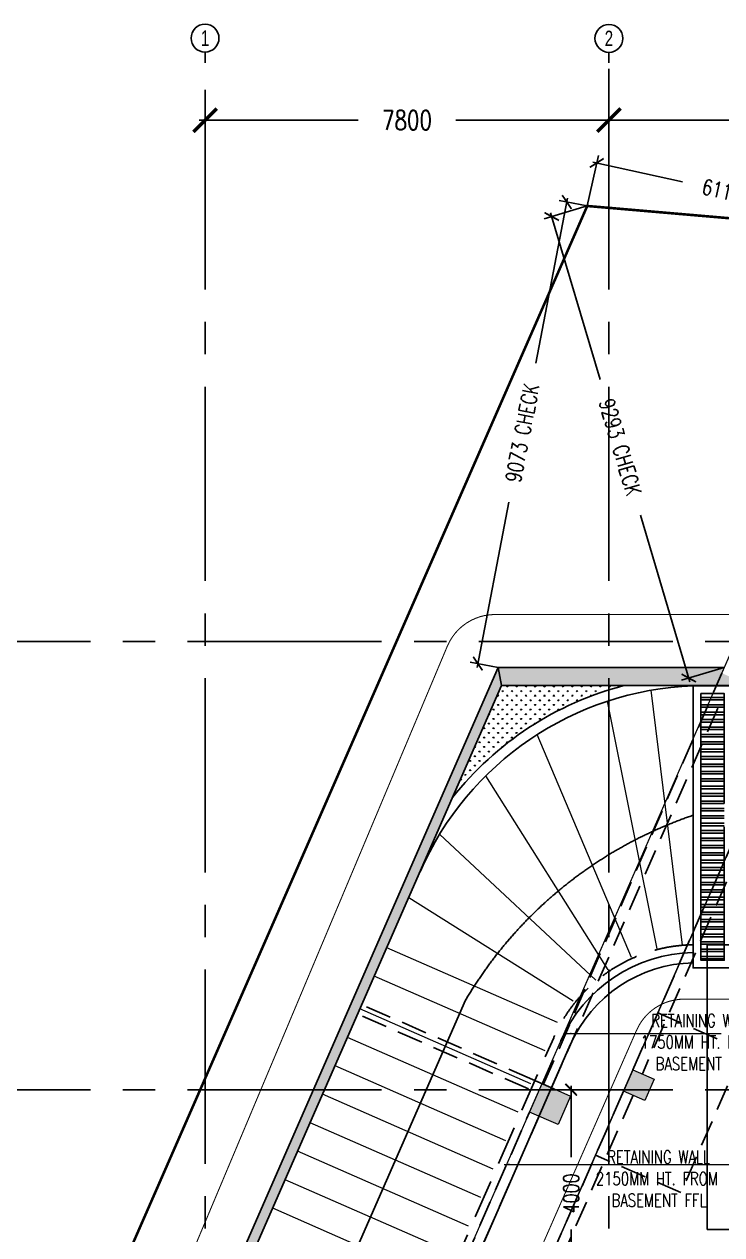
# Model space of a CAD drawing. Header units: millimetres. Extents: x -2076597 to 16308595, y -4402071 to 17875273.
# Drawn here: x -2061541 to -2048068, y -4012582 to -3989215 of the extents above; entities that cross this region are included whole.
import ezdxf
from ezdxf.enums import TextEntityAlignment as Align

# ---------------------------------------------------------------- set-up
doc = ezdxf.new("R2010")
doc.units = ezdxf.units.MM
for name, pattern in [('CENTER', [50.800000000000004, 31.75, -6.35, 6.35, -6.35]), ('CENTER2', [1.125, 0.75, -0.125, 0.125, -0.125]), ('CONTINULUS', [0]), ('DASHDOT', [1, 0.5, -0.25, 0, -0.25]), ('DASHED2', [0.375, 0.25, -0.125])]:
    doc.linetypes.add(name, pattern=pattern)
for name, color, linetype, lineweight in [('A- LIGHT LINE', 8, 'Continuous', 9), ('A-BOUNDARY LINES', 4, 'Continuous', 25), ('A-COL HATCH', 252, 'Continuous', 9), ('G-IMPT', 8, 'Continuous', 9), ('S-COLS', 7, 'Continuous', 9), ('TA 01 COMMENTS', 250, 'Continuous', 9)]:
    doc.layers.add(name, color=color, linetype=linetype, lineweight=lineweight)
for name, color, linetype in [('A- RETAINING WALL HATCH', 252, 'Continuous'), ('A-CAR', 251, 'Continuous'), ('A-DIMS', 4, 'Continuous'), ('A-GRIDTXT', 1, 'Continuous'), ('A-HIDDEN', 8, 'DASHED2'), ('A-PARAPET WALL', 4, 'Continuous'), ('A-PODIUM LYT ARCH', 85, 'Continuous'), ('a-ref', 5, 'Continuous'), ('A-RETAINING WALL', 7, 'Continuous'), ('A-SETBACK', 3, 'Continuous'), ('A-SITE BOUNDARY', 7, 'CENTER'), ('A-SLAB SINING', 252, 'Continuous'), ('A-TXTROOM', 3, 'Continuous'), ('A-WALL', 2, 'Continuous'), ('C-ROAD CL', 31, 'Continuous'), ('PL-RAMP DRAIN', 181, 'Continuous'), ('S-BEAM', 4, 'DASHED2'), ('S-GRID', 252, 'CENTER2'), ('S-MIS', 8, 'Continuous'), ('TABULAR', 7, 'Continuous')]:
    doc.layers.add(name, color=color, linetype=linetype)
doc.styles.add('ARIAL-GRID', font='arial.ttf', dxfattribs={"width": 0.7, "height": 15})
doc.styles.add('DIM 100', font='romans.shx', dxfattribs={"width": 0.8})
doc.styles.add('ROMANS', font='romans.shx', dxfattribs={"width": 0.75})
doc.dimstyles.new('1_100 MJR', dxfattribs={"dimscale": 100, "dimtxt": 1.75, "dimasz": 1, "dimexe": 1, "dimexo": 0, "dimgap": 0.09, "dimtad": 0, "dimdsep": 46, "dimtxsty": 'DIM 100', "dimblk": 'ARCHTICK', "dimcen": 0.09, "dimdle": 1, "dimclrd": 8, "dimclre": 8, "dimclrt": 256, "dimazin": 0, "dimtfac": 1, "dimtofl": 0, "dimtmove": 1, "dimatfit": 3, "dimfxl": 0, "dimtolj": 1, "dimtzin": 0, "dimlwd": -1, "dimlwe": -1, "dimarcsym": 0})
doc.dimstyles.new('DIMB-200', dxfattribs={"dimscale": 150, "dimtxt": 2.5, "dimasz": 3, "dimexe": 1.5, "dimexo": 0, "dimgap": 3, "dimtad": 0, "dimtoh": 1, "dimdec": 0, "dimzin": 0, "dimdsep": 46, "dimtxsty": 'ROMANS', "dimblk": 'ARCHTICK', "dimcen": 3, "dimdle": 0.75, "dimclrd": 8, "dimclre": 8, "dimclrt": 4, "dimazin": 0, "dimtfac": 1, "dimtdec": 0, "dimtix": 1, "dimtofl": 0, "dimtmove": 2, "dimatfit": 3, "dimldrblk": 'DOT', "dimfxl": 0, "dimtolj": 1, "dimtzin": 0, "dimarcsym": 0})
doc.dimstyles.new('DIMM-100', dxfattribs={"dimscale": 150, "dimtxt": 2, "dimasz": 1.5, "dimexe": 1, "dimexo": 0, "dimgap": 2, "dimtad": 0, "dimtoh": 1, "dimdec": 0, "dimzin": 0, "dimdsep": 46, "dimtxsty": 'ROMANS', "dimblk": 'ARCHTICK', "dimcen": 1.5, "dimdle": 0.5, "dimclrd": 8, "dimclre": 8, "dimclrt": 256, "dimazin": 0, "dimtfac": 1, "dimtdec": 0, "dimtix": 1, "dimtofl": 0, "dimtmove": 2, "dimatfit": 3, "dimldrblk": 'DOT', "dimfxl": 0, "dimtolj": 1, "dimtzin": 0, "dimarcsym": 0})

# ---------------------------------------------------------------- blocks, each defined once
blk = doc.blocks.new('CAR_0001 - CAR_dwg_AV-LSP01-273113--1_ BASEMENT')
at = {"layer": 'G-IMPT'}
for p, q in [((-2319.284312709133, 915.0835544149447), (-2182.294227846898, 915.0835544149447)), ((-989.9370428863476, 915.0835544149447), (1117.375780389484, 915.0835544149447)), ((340.485864181188, 588.9997664747061), (955.2034007859185, 845.0002597468555)), ((340.485864181188, -627.7205154608235), (955.2034007859185, -883.7210087329731)), ((-2319.284312709133, -953.8043034010623), (-2182.294227846898, -953.8043034010623)), ((-989.9370428863476, -953.8043034010623), (1117.375780389484, -953.8043034010623))]:
    blk.add_line(p, q, dxfattribs=at)
at = {"layer": 'G-IMPT', "flags": 128}
for points in [[(331.0659115675663, 635.721962920099), (819.6667911846889, 845.0002597468555), (-1266.485836406209, 845.0002597468555), (-949.2923699348323, 635.721962920099)], [(331.0659115675663, -674.4427119062167), (819.6667911846889, -883.7210087329731), (-1266.485836406209, -883.7210087329731), (-949.2923699348323, -674.4427119062167)]]:
    blk.add_lwpolyline(points, close=True, dxfattribs=at)
for points in [[(2102.994504460381, 856.7194261038968), (2146.676368048502, 888.5674644889368), (2297.31747016235, 882.5699555913742)], [(-2436.08980382263, -836.9988122875511), (-2500, -19.36037449305877), (-2436.08980382263, 798.2780633014336)], [(-1437.742970460837, 755.7738574418181), (-1131.314319007841, 588.9997664747061), (-1131.314319007841, -19.36037449305877), (-1131.314319007841, -627.7205154608235), (-1437.742970460837, -794.4946064279357)], [(2102.994504460381, -895.4401750900142), (2146.676368048502, -927.2882134750544), (2297.31747016235, -921.2907045774921)]]:
    blk.add_lwpolyline(points, dxfattribs=at)
at = {"layer": 'G-IMPT'}
for centre, radius, start, end in [((-2319.284312709125, 798.2780633014407), 116.8054911135038, 90.00000000000344, 180.0000000000037), ((-2189.88786352784, 753.104665379971), 162.1567876959187, 45.32426780027072, 87.31591592005299), ((-958.4445972311439, -12475.21201406361), 13390.3326017448, 90.1347528802832, 94.78693670908264), ((-8158.450836176025, 23.22488701966301), 9150.628848014509, 359.7333555319367, 5.152408784260542), ((1062.512184162296, -8362.874049643056), 9278.119815829532, 83.56109698470486, 89.66119527506454), ((2294.315674829446, 789.1737897840547), 93.44439289079384, 4.513616903772791, 88.1591212416412), ((7798.235490749084, -7.679825381735668), 9267.478603252908, 175.2746260707453, 180.0722145010861), ((-6963.374666575693, 55.61003916283764), 7323.310948877563, 359.4134397197058, 4.176808201109131), ((-8484.230055599506, -1118.634626612095), 11039.09931994941, 5.714989400591211, 9.99073826165157), ((7798.235490749084, -31.04092360438187), 9267.478603252908, 179.9277854989135, 184.7253739292542), ((-6963.374666575693, -94.3307881489552), 7323.310948877563, 355.8231917988905, 0.5865602802938162), ((-8158.450836176025, -61.94563600578056), 9150.628848014509, 354.8475912157391, 0.2666444680629513), ((-8484.230055599506, 1079.913877625977), 11039.09931994941, 350.0092617383482, 354.2850105994083), ((-2319.284312709125, -836.9988122875584), 116.8054911135042, 179.9999999999963, 269.9999999999961), ((2294.315674829446, -827.8945387701724), 93.4443928907934, 271.8408787583584, 355.4863830962269), ((-2189.88786352784, -791.8254143660886), 162.1567876959187, 272.6840840799466, 314.6757321997289), ((-958.4445972311439, 12436.4912650775), 13390.3326017448, 265.2130632909171, 269.8652471197164), ((1062.512184162296, 8324.153300656939), 9278.119815829532, 270.3388047249351, 276.4389030152948)]:
    blk.add_arc(centre, radius, start, end, dxfattribs=at)
blk = doc.blocks.new('5.5X2.5 CAR')
at = {"layer": 'A-CAR'}
blk.add_line((563484.8838391968, -1042391.204109204), (563484.8838391968, -1037391.204109204), dxfattribs=at)
blk.add_lwpolyline([(560984.8838391958, -1042641.204109205), (563484.8838391957, -1042641.204109205), (563484.8838391968, -1037141.204109204), (560984.8838391965, -1037141.204109204)], close=True, dxfattribs=at)
at = {"layer": 'A-CAR', "extrusion": (0, 0, -1), "xscale": 0.8333333333333715, "yscale": 0.8333333333333715, "zscale": -0.8333333333333715, "rotation": 270}
blk.add_blockref('CAR_0001 - CAR_dwg_AV-LSP01-273113--1_ BASEMENT', (-562218.7501937858, -1039891.006558103), dxfattribs=at)
blk = doc.blocks.new('Family - ___-240295-0_ ground floor')
at = {"layer": 'A-SETBACK', "linetype": 'DASHDOT', "lineweight": -2, "ltscale": 2000, "const_width": 25}
blk.add_lwpolyline([(76479.83439626312, 233662.6982867941), (47865.55767177325, 236124.157571312), (29165.90349804331, 193452.3024638332), (70914.59060184611, 193452.3024638332)], close=True, dxfattribs=at)
at = {"layer": 'A-SITE BOUNDARY', "ltscale": 100, "const_width": 50}
blk.add_lwpolyline([(83289.44024756085, 239099.080375459), (44095.86574142799, 242470.5927428864), (19985.75853242818, 187452.3024638332), (76141.3656168161, 187452.3024638332)], close=True, dxfattribs=at)
blk = doc.blocks.new('_ArchTick')
at = {"color": 0, "linetype": 'ByBlock', "const_width": 0.15}
blk.add_lwpolyline([(-0.5, -0.5), (0.5, 0.5)], dxfattribs=at)
blk = doc.blocks.new('*D91')
at = {"layer": 'A-DIMS', "color": 8, "lineweight": -2, "transparency": 16777216}
for p, q in [((-2051046.111657804, -3992574.21540772), (-2051661.405318876, -3995760.667515204)), ((-2050666.586248097, -3992723.885987076), (-2051207.610616501, -3992619.415920325)), ((-2052794.698209634, -4001629.70818411), (-2052179.404548562, -3998443.256076628)), ((-2052386.733626531, -4001632.099391466), (-2052927.757994936, -4001527.629324716))]:
    blk.add_line(p, q, dxfattribs=at)
at = {"layer": 'Defpoints', "color": 0, "transparency": 16777216}
for p in [(-2051060.331244501, -3992647.85509372), (-2050666.586248097, -3992723.885987076), (-2052386.733626531, -4001632.099391466)]:
    blk.add_point(p, dxfattribs=at)
at = {"layer": 'A-DIMS', "color": 8, "lineweight": -2, "transparency": 16777216, "xscale": 225, "yscale": 225, "zscale": 225}
for p, rotation in [((-2051060.331244501, -3992647.85509372), 79.07087998982884), ((-2052780.478622936, -4001556.068498111), 259.0708799898288)]:
    blk.add_blockref('_ArchTick', p, dxfattribs=dict(at, rotation=rotation))
at = {"layer": 'A-DIMS', "transparency": 16777216, "insert": (-2051920.404933718, -3997101.961795916), "char_height": 300, "attachment_point": 5, "rotation": 79.07087998982884, "style": 'ROMANS'}
blk.add_mtext('\\A1;9073 CHECK', dxfattribs=at)
blk = doc.blocks.new('_Dot')
at = {"color": 0, "linetype": 'ByBlock', "lineweight": -2}
blk.add_line((-0.5, 0), (-1, 0), dxfattribs=at)
at = {"color": 0, "linetype": 'ByBlock', "const_width": 0.5}
blk.add_lwpolyline([(-0.25, 0, 1), (0.25, 0, 1)], format="xyb", close=True, dxfattribs=at)
blk = doc.blocks.new('*D93')
at = {"layer": 'A-DIMS', "color": 8, "lineweight": -2, "transparency": 16777216}
for p, q in [((-2050666.586248097, -3992723.885987077), (-2050451.230042913, -3991746.928260078)), ((-2050556.761796405, -3991877.266470151), (-2048825.450298343, -3992258.90905704)), ((-2044436.513768743, -3993226.386655801), (-2046167.825266805, -3992844.744068911)), ((-2044692.82148989, -3994040.716053963), (-2044477.465284706, -3993063.758326964))]:
    blk.add_line(p, q, dxfattribs=at)
at = {"layer": 'Defpoints', "color": 0, "transparency": 16777216}
for p in [(-2050483.520161678, -3991893.411529533), (-2050666.586248097, -3992723.885987077), (-2044692.82148989, -3994040.716053963)]:
    blk.add_point(p, dxfattribs=at)
at = {"layer": 'A-DIMS', "color": 8, "lineweight": -2, "transparency": 16777216, "xscale": 225, "yscale": 225, "zscale": 225}
for p, rotation in [((-2050483.520161678, -3991893.411529533), 167.5687810291393), ((-2044509.75540347, -3993210.241596418), 347.5687810291394)]:
    blk.add_blockref('_ArchTick', p, dxfattribs=dict(at, rotation=rotation))
at = {"layer": 'A-DIMS', "transparency": 16777216, "insert": (-2047496.637782574, -3992551.826562976), "char_height": 300, "attachment_point": 5, "rotation": 347.5687810291393, "style": 'ROMANS'}
blk.add_mtext('\\A1;6117 CHECK', dxfattribs=at)
blk = doc.blocks.new('*D94')
at = {"layer": 'A-DIMS', "color": 8, "lineweight": -2, "transparency": 16777216}
for p, q in [((-2050666.586248097, -3992723.885987077), (-2051495.799205935, -3992970.286080468)), ((-2051373.37594059, -3992855.666954218), (-2050417.589760178, -3996072.184751807)), ((-2048683.580101916, -4001907.666621385), (-2049639.366282329, -3998691.148823794)), ((-2048019.516404286, -4001632.099391468), (-2048848.729362123, -4001878.499484859))]:
    blk.add_line(p, q, dxfattribs=at)
at = {"layer": 'Defpoints', "color": 0, "transparency": 16777216}
for p in [(-2051352.012943159, -3992927.560085606), (-2050666.586248097, -3992723.885987077), (-2048019.516404286, -4001632.099391468)]:
    blk.add_point(p, dxfattribs=at)
at = {"layer": 'A-DIMS', "color": 8, "lineweight": -2, "transparency": 16777216, "xscale": 225, "yscale": 225, "zscale": 225}
for p, rotation in [((-2051352.012943159, -3992927.560085606), 106.5492828103514), ((-2048704.943099347, -4001835.773489997), 286.5492828103514)]:
    blk.add_blockref('_ArchTick', p, dxfattribs=dict(at, rotation=rotation))
at = {"layer": 'A-DIMS', "transparency": 16777216, "insert": (-2050028.478021252, -3997381.666787801), "char_height": 300, "attachment_point": 5, "rotation": 286.5492828103514, "style": 'ROMANS'}
blk.add_mtext('\\A1;9293 CHECK', dxfattribs=at)
blk = doc.blocks.new('*D329')
at = {"layer": 'A-DIMS', "color": 8, "lineweight": -2, "transparency": 16777216}
for p, q in [((-2050977.199091654, -4009707.099391486), (-2050977.199091654, -4011085.670820058)), ((-2050977.199091654, -4013857.099391486), (-2050977.199091654, -4012478.527962915))]:
    blk.add_line(p, q, dxfattribs=at)
at = {"layer": 'A-DIMS', "color": 8, "linetype": 'Continuous', "lineweight": -2, "transparency": 16777216}
for p, q in [((-2050827.199091654, -4009782.099391486), (-2051127.199091654, -4009782.099391486)), ((-2051127.199091654, -4013782.099391486), (-2050827.199091654, -4013782.099391486))]:
    blk.add_line(p, q, dxfattribs=at)
at = {"layer": 'Defpoints', "color": 0, "transparency": 16777216}
for p in [(-2050247.861387589, -4009782.099391486), (-2051347.861387591, -4013782.099391486), (-2050977.199091654, -4013782.099391486)]:
    blk.add_point(p, dxfattribs=at)
at = {"layer": 'A-DIMS', "color": 8, "lineweight": -2, "transparency": 16777216, "xscale": 225, "yscale": 225, "zscale": 225}
for p, rotation in [((-2050977.199091654, -4009782.099391486), 90), ((-2050977.199091654, -4013782.099391486), 270)]:
    blk.add_blockref('_ArchTick', p, dxfattribs=dict(at, rotation=rotation))
at = {"layer": 'A-DIMS', "transparency": 16777216, "insert": (-2050977.199091654, -4011782.099391487), "char_height": 300, "attachment_point": 5, "rotation": 90, "style": 'ROMANS'}
blk.add_mtext('\\A1;4000', dxfattribs=at)
blk = doc.blocks.new('GRNO')
at = {"layer": 'A-GRIDTXT', "color": 8}
blk.add_circle((0, 0), 450, dxfattribs=at)
at = {"layer": 'A-GRIDTXT', "style": 'ARIAL-GRID', "width": 0.7}
blk.add_attdef('01', text='', height=350, dxfattribs=at).set_placement((0, 0), align=Align.MIDDLE_CENTER)
blk = doc.blocks.new('*D50')
at = {"layer": 'A-BOUNDARY LINES', "color": 8, "lineweight": -2, "transparency": 16777216}
for p, q in [((-3685853.499999999, -18245240.39340923), (-3685853.499999999, -18246775.19744902)), ((-3693953.5, -18245970.29542913), (-3693953.5, -18246775.19744902)), ((-3694066, -18246550.19744902), (-3690849.035714285, -18246550.19744902)), ((-3685740.999999999, -18246550.19744902), (-3688957.964285714, -18246550.19744902))]:
    blk.add_line(p, q, dxfattribs=at)
at = {"layer": 'Defpoints', "color": 0, "transparency": 16777216}
for p in [(-3685853.499999999, -18245240.39340923), (-3693953.5, -18245970.29542913), (-3693953.5, -18246550.19744902)]:
    blk.add_point(p, dxfattribs=at)
at = {"layer": 'A-BOUNDARY LINES', "color": 8, "lineweight": -2, "transparency": 16777216, "xscale": 450, "yscale": 450, "zscale": 450, "rotation": 180}
blk.add_blockref('_ArchTick', (-3693953.5, -18246550.19744902), dxfattribs=at)
at = {"layer": 'A-BOUNDARY LINES', "color": 8, "lineweight": -2, "transparency": 16777216, "xscale": 450, "yscale": 450, "zscale": 450}
blk.add_blockref('_ArchTick', (-3685853.499999999, -18246550.19744902), dxfattribs=at)
at = {"layer": 'A-BOUNDARY LINES', "color": 4, "transparency": 16777216, "insert": (-3689903.5, -18246550.19744902), "char_height": 375, "attachment_point": 5, "style": 'ROMANS'}
blk.add_mtext('\\A1;8100', dxfattribs=at)
blk = doc.blocks.new('*D51')
at = {"layer": 'A-BOUNDARY LINES', "color": 8, "lineweight": -2, "transparency": 16777216}
for p, q in [((-3693953.5, -18245558.09063943), (-3693953.5, -18246775.19744902)), ((-3701753.719063909, -18245965.3834739), (-3701753.719063909, -18246775.19744902)), ((-3701866.219063909, -18246550.19744902), (-3698799.145246241, -18246550.19744902)), ((-3693841, -18246550.19744902), (-3696908.073817669, -18246550.19744902))]:
    blk.add_line(p, q, dxfattribs=at)
at = {"layer": 'Defpoints', "color": 0, "transparency": 16777216}
for p in [(-3693953.5, -18245558.09063943), (-3701753.719063909, -18245965.3834739), (-3701753.719063909, -18246550.19744902)]:
    blk.add_point(p, dxfattribs=at)
at = {"layer": 'A-BOUNDARY LINES', "color": 8, "lineweight": -2, "transparency": 16777216, "xscale": 450, "yscale": 450, "zscale": 450, "rotation": 180}
blk.add_blockref('_ArchTick', (-3701753.719063909, -18246550.19744902), dxfattribs=at)
at = {"layer": 'A-BOUNDARY LINES', "color": 8, "lineweight": -2, "transparency": 16777216, "xscale": 450, "yscale": 450, "zscale": 450}
blk.add_blockref('_ArchTick', (-3693953.5, -18246550.19744902), dxfattribs=at)
at = {"layer": 'A-BOUNDARY LINES', "color": 4, "transparency": 16777216, "insert": (-3697853.609531955, -18246550.19744902), "char_height": 375, "attachment_point": 5, "style": 'ROMANS'}
blk.add_mtext('\\A1;7800', dxfattribs=at)
blk = doc.blocks.new('plumbing lines')
at = {"layer": 'PL-RAMP DRAIN'}
h = blk.add_hatch(dxfattribs=at)
h.set_pattern_fill('ANSI32,_O', color=48, scale=15, angle=315.0001018360207)
h.set_pattern_definition([(0.0001018360206623861, (-5034938.135605885, -17720929.38165111), (-0.0002539422898855115, 142.8749999997744), []), (0.0001018360206623861, (-5034890.510500666, -17720977.00658704), (-0.0002539422898855115, 142.8749999997744), [])])
edge = h.paths.add_edge_path()
edge.add_line((-3743243.752649346, -18259739.43628262), (-3743243.752649181, -18257619.33743696))
edge.add_line((-3743243.752649181, -18257619.33743696), (-3743693.75264908, -18257619.33823678))
edge.add_line((-3743693.75264908, -18257619.33823678), (-3743693.752649481, -18262764.36175602))
edge.add_line((-3743693.752649481, -18262764.36175602), (-3743243.752649582, -18262764.3609562))
edge.add_line((-3743243.752649582, -18262764.3609562), (-3743243.752649381, -18260189.43628262))
at = {"layer": 'PL-RAMP DRAIN', "color": 181}
for points in [[(-3743093.752649337, -18259589.43628262), (-3743093.75264918, -18257469.33717035), (-3743843.752649078, -18257469.33850338), (-3743843.752649482, -18262914.36202262), (-3743093.752649583, -18262914.36068959), (-3743093.752649392, -18260339.43628262)], [(-3743243.752649346, -18259739.43628262), (-3743243.752649181, -18257619.33743696), (-3743693.75264908, -18257619.33823678), (-3743693.752649481, -18262764.36175602), (-3743243.752649582, -18262764.3609562), (-3743243.752649381, -18260189.43628262)]]:
    blk.add_lwpolyline(points, dxfattribs=at)
blk = doc.blocks.new('beams')
at = {"layer": 'S-BEAM', "color": 8, "linetype": 'DASHED2', "ltscale": 2000}
for p, q in [((-3748486.878583843, -18276722.95104022), (-3745045.99281566, -18268786.7082608)), ((-3743147.600855507, -18268690.1251316), (-3746579.153503223, -18276521.10035379)), ((-3748333.662244919, -18276790.0934821), (-3745051.316451465, -18269297.29408914)), ((-3743860.663227534, -18269819.06197273), (-3746762.54284892, -18276441.29678756)), ((-3748700.738730561, -18276629.23327766), (-3751998.032922739, -18275184.29349364)), ((-3748781.013163102, -18276812.41628855), (-3752078.30735528, -18275367.47650453)), ((-3746942.077852848, -18276853.93122985), (-3750292.024000007, -18284495.11937372)), ((-3746758.688429323, -18276933.73482994), (-3750108.829236282, -18284575.39895748)), ((-3750320.265573094, -18280822.38553705), (-3748758.68532421, -18277258.9225131)), ((-3752047.371516761, -18285261.86216855), (-3748575.502309334, -18277339.19694739))]:
    blk.add_line(p, q, dxfattribs=at)
blk.add_lwpolyline([(-3746280.982707534, -18275342.08525075), (-3744632.245346014, -18276064.59469876), (-3745836.361833993, -18278812.33986223), (-3747485.099195648, -18278089.83041416)], dxfattribs=at)
blk = doc.blocks.new('BASEMENT COLUMNS')
at = {"layer": 'A-COL HATCH'}
for points in [[(-3693489.839458826, -18264878.35702823), (-3693077.678417928, -18265058.97617549), (-3693258.297565212, -18265471.13721641), (-3693670.326249313, -18265290.57607114)], [(-3694936.322829329, -18265936.85396105), (-3695485.871862023, -18265696.03066346), (-3695245.048564427, -18265146.48163076), (-3694695.499531734, -18265387.30492836)]]:
    blk.add_hatch(color=256, dxfattribs=at).paths.add_polyline_path(points)
at = {"layer": 'S-COLS'}
for points in [[(-3693489.839458826, -18264878.35702823), (-3693077.678417928, -18265058.97617549), (-3693258.297565212, -18265471.13721641), (-3693670.326249313, -18265290.57607114)], [(-3694936.322829329, -18265936.85396105), (-3695485.871862023, -18265696.03066346), (-3695245.048564427, -18265146.48163076), (-3694695.499531734, -18265387.30492836)], [(-3694936.322829329, -18265936.85396105), (-3695485.871862023, -18265696.03066346), (-3695245.048564427, -18265146.48163076), (-3694695.499531734, -18265387.30492836)]]:
    blk.add_lwpolyline(points, close=True, dxfattribs=at)
at = {"layer": 'S-GRID', "ltscale": 5000}
for p, q in [((-3701753.71906391, -18306068.84583524), (-3701753.71906391, -18245235.47028401)), ((-3693953.5, -18306068.84583524), (-3693953.5, -18245240.31340923)), ((-3718968.223327938, -18256614.22680581), (-3653688.985676717, -18256614.22680581)), ((-3718968.223327938, -18265264.22680581), (-3653688.985676717, -18265264.22680581))]:
    blk.add_line(p, q, dxfattribs=at)
at = {"layer": 'A-PODIUM LYT ARCH'}
ref = blk.add_blockref('GRNO', (-3701753.71906391, -18244966.41198805), dxfattribs=dict(at, xscale=0.5979073243647236, yscale=0.5979073243647236, zscale=0.5979073243647236))
ref.add_attrib('01', '1', dxfattribs={"layer": 'A-GRIDTXT', "height": 298.9536621823617, "style": 'ARIAL-GRID', "width": 0.7}).set_placement((-3701753.71906391, -18244966.41198805), align=Align.MIDDLE_CENTER)
ref = blk.add_blockref('GRNO', (-3693953.5, -18244971.25511327), dxfattribs=dict(at, xscale=0.5979073243647236, yscale=0.5979073243647236, zscale=0.5979073243647236))
ref.add_attrib('01', '2', dxfattribs={"layer": 'A-GRIDTXT', "height": 298.9536621823617, "style": 'ARIAL-GRID', "width": 0.7}).set_placement((-3693953.5, -18244971.25511327), align=Align.MIDDLE_CENTER)
at = {"layer": 'A-BOUNDARY LINES'}
for base, p1, p2, picture, middle in [((-3693953.5, -18246550.19744902), (-3685853.499999999, -18245240.39340923), (-3693953.5, -18245970.29542913), '*D50', (-3689903.5, -18246550.19744902)), ((-3701753.719063909, -18246550.19744902), (-3693953.5, -18245558.09063943), (-3701753.719063909, -18245965.3834739), '*D51', (-3697853.609531955, -18246550.19744902))]:
    dim = blk.add_linear_dim(base=base, p1=p1, p2=p2, dimstyle='DIMB-200', dxfattribs=at)
    dim.commit()
    dim.dimension.update_dxf_attribs({"geometry": picture, "text_midpoint": middle})

msp = doc.modelspace()

# ---------------------------------------------------------------- hatches: boundary and pattern name
at = {"layer": 'A- RETAINING WALL HATCH'}
h = msp.add_hatch(color=256, dxfattribs=at)
h.dxf.hatch_style = 1
edge = h.paths.add_edge_path()
edge.add_line((-2050247.861387589, -4001632.099391468), (-2051896.964947743, -4001632.099391468))
edge.add_arc((-2052518.378929237, -4001742.941091232), 631.22200437157, -22.264413506160395, 10.113494756208524, ccw=False)
edge.add_line((-2051934.217542093, -4001982.099391468), (-2050247.861387586, -4001982.099391468))
edge.add_line((-2050247.861387586, -4001982.099391468), (-2050247.861387589, -4001632.099391468))
edge = h.paths.add_edge_path()
edge.add_line((-2049403.361798269, -4001632.099391468), (-2050247.861387589, -4001632.099391468))
edge.add_line((-2050247.861387589, -4001632.099391468), (-2050247.861387586, -4001982.099391468))
edge.add_line((-2050247.861387586, -4001982.099391468), (-2049366.109203918, -4001982.099391468))
edge.add_arc((-2048781.947816734, -4001742.941091225), 631.2220044106557, 169.8865052451104, 202.264413505425, ccw=False)
edge = h.paths.add_edge_path()
edge.add_line((-2048019.516404763, -4001632.099391468), (-2049403.361798268, -4001632.099391464))
edge.add_arc((-2048781.947816737, -4001742.941091225), 631.2220044075899, 169.8865052447181, 202.2644135055371)
edge.add_line((-2049366.109203918, -4001982.099391468), (-2047790.761842248, -4001982.099391468))
edge.add_line((-2047790.761842248, -4001982.099391468), (-2047746.970471796, -4001882.169253848))
edge.add_line((-2047746.970471796, -4001882.169253848), (-2048067.540744614, -4001741.688995276))
edge.add_line((-2048067.540744614, -4001741.688995276), (-2048019.516404763, -4001632.099391468))
edge = h.paths.add_edge_path()
edge.add_line((-2052386.733626532, -4001632.099391464), (-2052321.749714797, -4001982.099391468))
edge.add_line((-2052321.749714797, -4001982.099391468), (-2051934.217542092, -4001982.099391468))
edge.add_arc((-2052518.378929276, -4001742.941091232), 631.2220044078329, 337.7355864952008, 370.1134947552522)
edge.add_line((-2051896.964947743, -4001632.099391472), (-2052386.733626532, -4001632.099391464))
at = {"layer": 'A-SLAB SINING'}
h = msp.add_hatch(dxfattribs=at)
h.set_pattern_fill('GRASS', color=3, scale=5)
h.set_pattern_definition([(90, (1597275.652506934, 14255482.12741419), (-89.80256119999999, 89.80256119999999), [23.8125, -155.7926224]), (45, (1597275.652506934, 14255482.12741419), (-89.80256121069151, 89.80256121069152), [23.8125, -103.1875]), (135, (1597275.652506934, 14255482.12741419), (-89.80256121069152, -89.80256121069151), [23.8125, -103.1875])])
edge = h.paths.add_edge_path()
edge.add_line((-2049962.292948853, -4001982.099391468), (-2050247.861387589, -4001982.099391468))
edge.add_line((-2050247.861387589, -4001982.099391468), (-2052321.7497148, -4001982.099391468))
edge.add_line((-2052321.7497148, -4001982.099391468), (-2053268.769979758, -4004143.161363766))
edge.add_arc((-2048400.243013664, -4007982.099391475), 6200.000000009223, 104.59255060208531, 141.7434623390267, ccw=False)
h.paths.add_polyline_path([(-2048647.860140676, -4001981.962114546), (-2048647.86014118, -4001982.099391468), (-2050247.861387589, -4001982.099391468), (-2049962.292948853, -4001982.099391468)])
h = msp.add_hatch(dxfattribs=at)
h.set_pattern_fill('ANSI32', color=8, scale=10, angle=325)
h.set_pattern_definition([(9.999999999999964, (1802100.652506845, 14255482.12741433), (-16.53998892277507, 93.80293847441283), []), (9.999999999999964, (1802137.433498531, 14255456.37308669), (-16.53998892277507, 93.80293847441283), [])])
h.paths.add_polyline_path([(-2022028.514083339, -4030055.727451809), (-2021493.838633488, -4026192.552311677), (-2021691.950179135, -4026165.133057836), (-2022226.625628987, -4030028.308197975)])
edge = h.paths.add_edge_path()
edge.add_line((-2023947.863628857, -4007482.099391457), (-2023947.863628857, -4007682.099391457))
edge.add_line((-2023947.863628857, -4007682.099391457), (-2022348.059940521, -4007682.099391457))
edge.add_arc((-2022348.059940518, -4010482.099391453), 2799.999999996275, -7.879854601338877, 90.00000000005718, ccw=False)
edge.add_line((-2019574.498302123, -4010865.968950026), (-2020107.802788613, -4014719.238508046))
edge.add_line((-2020107.802788613, -4014719.238508046), (-2019909.691242965, -4014746.657761887))
edge.add_line((-2019909.691242965, -4014746.657761887), (-2019376.386756522, -4010893.388204217))
edge.add_arc((-2022348.059940521, -4010482.099391453), 3000.000000000618, 352.1201453985307, 449.9999776382808)
edge.add_line((-2022348.058769664, -4007482.099391457), (-2023947.863628857, -4007482.099391457))
h.paths.add_polyline_path([(-2053677.746582475, -4014543.952009226), (-2058975.85913995, -4026634.030723955), (-2058792.676126776, -4026714.305157572), (-2053494.563579073, -4014624.22643856)])
at = {"layer": 'S-MIS'}
h = msp.add_hatch(dxfattribs=at)
h.set_pattern_fill('AR-CONC', color=256, scale=1.25)
h.set_pattern_definition([(49.99999999999999, (1346360.223938461, 14379290.81699581), (227.730836245005, -19.92385692362885), [23.8125, -261.9375]), (355, (1346360.223938461, 14379290.81699581), (-44.05427678121167, 238.8210565487939), [19.05, -209.5507302125]), (100.4514446999999, (1346379.201447211, 14379289.15667894), (183.6765588629416, 218.8971898902439), [20.237511, -222.6128057499999]), (46.18420000000002, (1346360.223938461, 14379354.31699581), (338.8488011151624, -52.55290991590893), [35.71874999999994, -392.9062499999996]), (96.63555760999992, (1346388.461313461, 14379349.93762081), (296.7551675643788, 309.2826557471519), [30.356278925, -333.9195102]), (351.1841511700001, (1346360.223938461, 14379354.31699581), (296.7551675812213, 309.2826557319158), [28.5749588375, -314.3246649]), (21, (1346391.973938461, 14379338.44199581), (189.5179890864156, -127.8314977338595), [23.8125, -261.9375]), (326, (1346391.973938461, 14379338.44199581), (77.25253543455884, 230.2349576528991), [19.05, -209.55]), (71.45144499999998, (1346407.767104211, 14379327.78937094), (266.7705240983952, 102.4034611073815), [20.23751099999998, -222.6124219999999]), (37.50000000000001, (1346360.223938461, 14379290.81699581), (3.86075406323977, 105.6937985914414), [0, -207.01, 0, -212.725, 0, -210.34375]), (7.499999999999999, (1346360.223938461, 14379290.81699581), (83.52457813788219, 125.2257185226494), [0, -121.285, 0, -202.2475, 0, -80.16875]), (327.5, (1346289.421438461, 14379290.81699581), (169.4882439585892, -7.160929990841804), [0, -79.375, 0, -247.65, 0, -328.6125]), (317.5, (1346257.671438461, 14379290.81699581), (185.1614767325225, 31.78311379166629), [0, -103.1875, 0, -164.465, 0, -233.3625])])
h.paths.add_polyline_path([(-2055739.864586723, -4009782.099391486), (-2055958.225447835, -4009782.099391486), (-2058048.080451499, -4014551.064051658), (-2058048.080451499, -4015049.354712006)])
h.paths.add_polyline_path([(-2058048.080451499, -4015049.354712006), (-2058048.080451499, -4014551.064051658), (-2059507.806276363, -4017882.099391486), (-2059289.44541525, -4017882.099391486)])
h.paths.add_polyline_path([(-2059289.44541525, -4017882.099391486), (-2059507.806276363, -4017882.099391486), (-2061329.278287641, -4022038.624909304), (-2061108.245845643, -4022032.528469697)])
h.paths.add_polyline_path([(-2052321.7497148, -4001982.099391468), (-2052386.733626531, -4001632.099391468), (-2055958.225447835, -4009782.099391486), (-2055739.864586723, -4009782.099391486)])

# ---------------------------------------------------------------- linework, layer by layer
at = {"layer": 'A- LIGHT LINE'}
for p, q in [((-2048828.558313975, -4006989.246519256), (-2049432.68428134, -4002071.594757445)), ((-2049316.108638514, -4007063.596702248), (-2050276.840495499, -4002283.118614938)), ((-2049814.11291796, -4007229.298403926), (-2051631.320179068, -4002926.395647056)), ((-2050262.887826963, -4007470.889577016), (-2052626.455264438, -4003723.093637608)), ((-2050500.866316077, -4007666.459537398), (-2053517.32911686, -4004849.140755836)), ((-2050937.699415398, -4008075.352383725), (-2054115.344894531, -4006075.011106297)), ((-2051240.946368147, -4008484.981718335), (-2054538.240564244, -4007040.041932598)), ((-2051481.76966577, -4009034.530751016), (-2054779.063861867, -4007589.590965278)), ((-2051758.942824977, -4009667.028700128), (-2055056.237021075, -4008222.088914398)), ((-2051999.7661226, -4010216.577732809), (-2055297.060318698, -4008771.637947079)), ((-2052240.589420223, -4010766.126765497), (-2055537.88361632, -4009321.186979756)), ((-2052481.412717845, -4011315.675798178), (-2055778.706913943, -4009870.736012436)), ((-2052722.236015468, -4011865.224830866), (-2056019.530211566, -4010420.285045128)), ((-2052963.059313092, -4012414.773863547), (-2056260.353509189, -4010969.834077809)), ((-2053158.08684982, -4012984.391507946), (-2056501.176806811, -4011519.383110486)), ((-2053444.705908337, -4013513.871928912), (-2056742.000104434, -4012068.932143167))]:
    msp.add_line(p, q, dxfattribs=at)
at = {"layer": 'A-DIMS'}
msp.add_line((-2051310.431188386, -4009764.697257109), (-2051722.592962898, -4009584.079783887), dxfattribs=at)
at = {"layer": 'A-HIDDEN', "color": 1, "linetype": 'DASHED2', "ltscale": 5000, "const_width": 30}
msp.add_lwpolyline([(-2046031.234061652, -4000832.099391486), (-2033147.861387589, -4000832.099391486), (-2033147.861387589, -4001382.099391475), (-2019797.861387588, -4001382.099370457), (-2019797.861387588, -4012479.827823158), (-2022847.861387588, -4012482.099391457), (-2022847.861387588, -4014882.099391486), (-2021447.861387587, -4014882.099391486), (-2021447.861387588, -4024582.099391486), (-2023647.863630787, -4024582.099394515), (-2023647.863612614, -4037782.096266236), (-2054346.249916541, -4037782.096288536), (-2054346.249916541, -4038681.858834468, -2.42174392776417), (-2057333.0804515, -4035681.858834468), (-2057333.0804515, -4026622.456106856)], format="xyb", close=True, dxfattribs=at)
at = {"layer": 'A-PARAPET WALL'}
for p, q in [((-2048621.600142234, -4006982.214324929), (-2048621.600142234, -4001987.211089056)), ((-2048621.60014108, -4007182.099391468), (-2048621.60014118, -4006982.099391468)), ((-2048621.600142637, -4007332.099391468), (-2048621.600139003, -4006982.099391468)), ((-2052961.71558378, -4013408.288870487), (-2050994.184810417, -4008918.463160321))]:
    msp.add_line(p, q, dxfattribs=at)
at = {"layer": 'A-PARAPET WALL', "linetype": 'DASHED2', "ltscale": 3000}
msp.add_line((-2053282.285852845, -4013267.808613542), (-2051314.755079482, -4008777.982903376), dxfattribs=at)
at = {"layer": 'A-PARAPET WALL'}
for centre, radius, start, end in [((-2048400.24301367, -4007982.099391468), 6000, 92.11428466865442, 156.3360128321567), ((-2048400.24301367, -4007982.099391468), 6200, 104.5925505646968, 141.7434624341809), ((-2048567.009916075, -4009982.099391479), 2850, 91.18038145880712, 156.3360128321567), ((-2048567.009916075, -4009982.099391479), 2650, 91.18038145880712, 156.3360128321567)]:
    msp.add_arc(centre, radius, start, end, dxfattribs=at)
at = {"layer": 'A-PARAPET WALL', "linetype": 'DASHED2', "ltscale": 3000}
msp.add_arc((-2048567.009916075, -4009982.099391479), 3000, 91.04265406644943, 156.3360128321567, dxfattribs=at)
at = {"layer": 'a-ref', "linetype": 'DASHDOT', "ltscale": 1000, "const_width": 20}
msp.add_lwpolyline([(-2067898.847493155, -4040049.372585673), (-2067898.847493155, -4035955.679211285, -0.09989636991775895), (-2067820.583055637, -4035567.860242102), (-2053369.421819229, -4001221.55361649, -0.3018280223813678), (-2052447.686256748, -4000609.372585673), (-2047712.847493155, -4000609.372585673, -0.414213562373095), (-2046712.847493155, -4001609.372585673), (-2046712.847493155, -4007033.372585673, -0.414213562373095), (-2047712.847493155, -4008033.372585673), (-2048797.116037905, -4008033.372585673, 0.2976743097387399), (-2049712.832398495, -4008631.547316499), (-2062181.063853745, -4037045.299280535, 0.1037471523627536), (-2062265.347493155, -4037447.124549709), (-2062265.347493155, -4040049.372585673, -0.414213562373095), (-2063265.347493155, -4041049.372585673), (-2066898.847493155, -4041049.372585673, -0.414213562373095)], format="xyb", close=True, dxfattribs=at)
at = {"layer": 'A-RETAINING WALL'}
for p, q in [((-2061329.278287641, -4022038.624909304), (-2052386.733626531, -4001632.099391472)), ((-2052386.733626532, -4001632.099391468), (-2048019.516404286, -4001632.099391468)), ((-2052386.733626531, -4001632.099391468), (-2052321.7497148, -4001982.099391468)), ((-2061108.245845643, -4022032.528469697), (-2052321.7497148, -4001982.099391468)), ((-2052321.7497148, -4001982.099391468), (-2048647.86014118, -4001982.099391468)), ((-2052321.7497148, -4001982.099391468), (-2047790.761842248, -4001982.099391468))]:
    msp.add_line(p, q, dxfattribs=at)
at = {"layer": 'C-ROAD CL', "linetype": 'CONTINULUS', "ltscale": 500}
msp.add_lwpolyline([(-2059118.953867658, -4021977.660513166), (-2053017.992402538, -4008055.513010476)], dxfattribs=at)
at = {"layer": 'C-ROAD CL', "linetype": 'CENTER', "ltscale": 500}
msp.add_arc((-2046004.558648006, -4012197.430975426), 8145.166508892412, 108.7415578501447, 149.4352095700308, dxfattribs=at)

# ---------------------------------------------------------------- block references
at = {"layer": 'A- RETAINING WALL HATCH'}
msp.add_blockref('Family - ___-240295-0_ ground floor', (-2094762.451989436, -4235194.478730105), dxfattribs=at)
at = {"layer": 'A-BOUNDARY LINES'}
msp.add_blockref('5.5X2.5 CAR', (-2609332.745226788, -2969840.895282287), dxfattribs=at)
at = {"layer": 'A-WALL'}
msp.add_blockref('beams', (1696978.08694856, 14267045.01928137), dxfattribs=at)
at = {"layer": 'TA 01 COMMENTS', "color": 2}
msp.add_blockref('plumbing lines', (1695222.152506845, 14255482.12741433), dxfattribs=at)
at = {"layer": 'TABULAR'}
msp.add_blockref('BASEMENT COLUMNS', (1643705.638612411, 14255482.12741433), dxfattribs=at)

# ---------------------------------------------------------------- texts
at = {"layer": 'A-TXTROOM', "char_height": 250.2824545145634, "width": 3684.893068894183, "attachment_point": 1, "style": 'ROMANS'}
for s, insert in [('\\pi738.52;RETAINING WALL\\P\\pi532.93;1750MM HT. FROM \\P\\pi823.44;BASEMENT FFL', (-2050169.174384271, -4008321.038824704)), ('\\pi738.52;RETAINING WALL\\P\\pi519.52;2150MM HT. FROM \\P\\pi823.44;BASEMENT FFL', (-2051021.445672476, -4010956.595180366))]:
    msp.add_mtext(s, dxfattribs=dict(at, insert=insert))

# ---------------------------------------------------------------- dimensions: what is measured, and where the dimension line sits
at = {"layer": 'A-DIMS'}
for p1, distance, picture, middle in [((-2044692.82148989, -3994040.716053963), -850.4122627463847, '*D93', (-2047496.637782574, -3992551.826562976)), ((-2052386.733626532, -4001632.099391468), 401.01847705297035, '*D91', (-2051920.404933718, -3997101.961795916)), ((-2048019.516404286, -4001632.099391468), 715.0474758470903, '*D94', (-2050028.478021252, -3997381.666787801))]:
    dim = msp.add_aligned_dim(p1=p1, p2=(-2050666.586248097, -3992723.885987077), distance=distance, text='<> CHECK', dimstyle='DIMM-100', dxfattribs=at)
    dim.commit()
    dim.dimension.update_dxf_attribs({"geometry": picture, "text_midpoint": middle})
dim = msp.add_linear_dim(base=(-2050977.199091654, -4013782.099391486), p1=(-2050247.861387589, -4009782.099391486), p2=(-2051347.861387591, -4013782.099391486), angle=90, dimstyle='DIMM-100', override={"dimfxlon": 1}, dxfattribs=at)
dim.commit()
dim.dimension.update_dxf_attribs({"geometry": '*D329', "text_midpoint": (-2050977.199091654, -4011782.099391487)})

# ---------------------------------------------------------------- leaders
at = {"layer": 'A- LIGHT LINE'}
for points in [[(-2051076.414084647, -4008697.884796198, -6.24155335e-07), (-2048077.274407419, -4008697.884796198, -6.24155335e-07)], [(-2052267.977011154, -4011224.441151857, -6.24155335e-07), (-2047862.25943183, -4011224.441151857, -6.24155335e-07)]]:
    msp.add_leader(points, dimstyle='1_100 MJR', dxfattribs=at)

doc.saveas('drawing.dxf')
